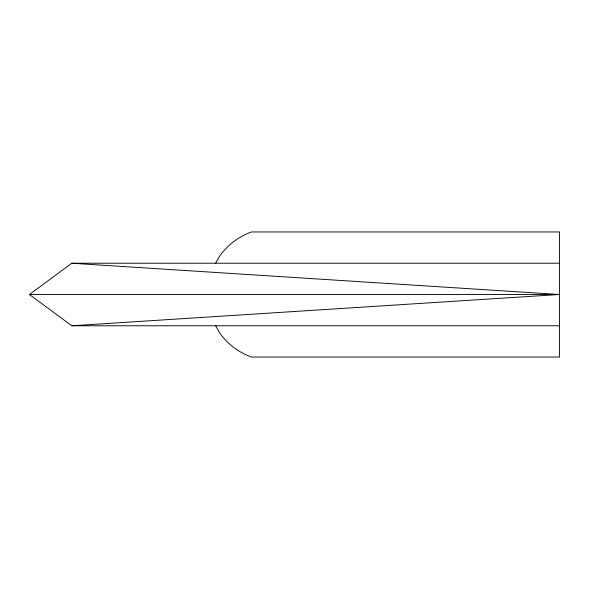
<?xml version="1.0" encoding="UTF-8"?>
<svg xmlns="http://www.w3.org/2000/svg" width="589" height="589" viewBox="0 0 589 589"><rect width="100%" height="100%" fill="white"/><g stroke="black" fill="none" stroke-linecap="round" stroke-linejoin="round"><path stroke-width="0.88" d="M215.662 263.231L219.572 256.259A66.439 66.439 0 0 1 251.474 231.956L559.55 231.956L559.55 357.044L251.474 357.044A66.439 66.439 0 0 1 219.572 332.741L215.662 325.769M559.55 325.769L71.799 325.769L29.45 294.5L71.799 263.231L559.55 263.231M71.799 325.769L559.55 294.5L71.799 263.231M29.45 294.5L554.948 294.5M557.709 294.5L559.55 294.5"/></g></svg>
